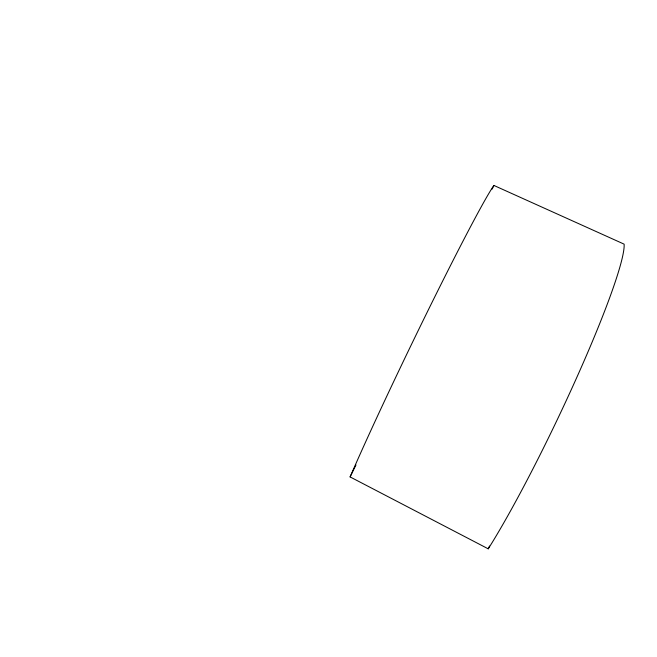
<?xml version="1.0" encoding="UTF-8"?>
<svg xmlns="http://www.w3.org/2000/svg" width="657" height="657" viewBox="0 0 657 657"><rect width="100%" height="100%" fill="white"/><g stroke="black" fill="none" stroke-linecap="round" stroke-linejoin="round"><path stroke-width="0.99" d="M350.091 476.916L352.719 470.88A185.06 6.266 -64.2 0 1 430.778 304.922A185.06 6.266 -64.2 0 1 492.84 186.99L493.924 185.455L624.142 244.158L624.15 246.227A189.545 18.339 -64.5 0 1 577.675 375.459A189.545 18.339 -64.5 0 1 491.822 543.093L488.241 548.833L350.091 476.916L355.987 464.959M488.241 548.833L489.498 546.024M492.109 189.134L493.924 185.455"/></g></svg>
